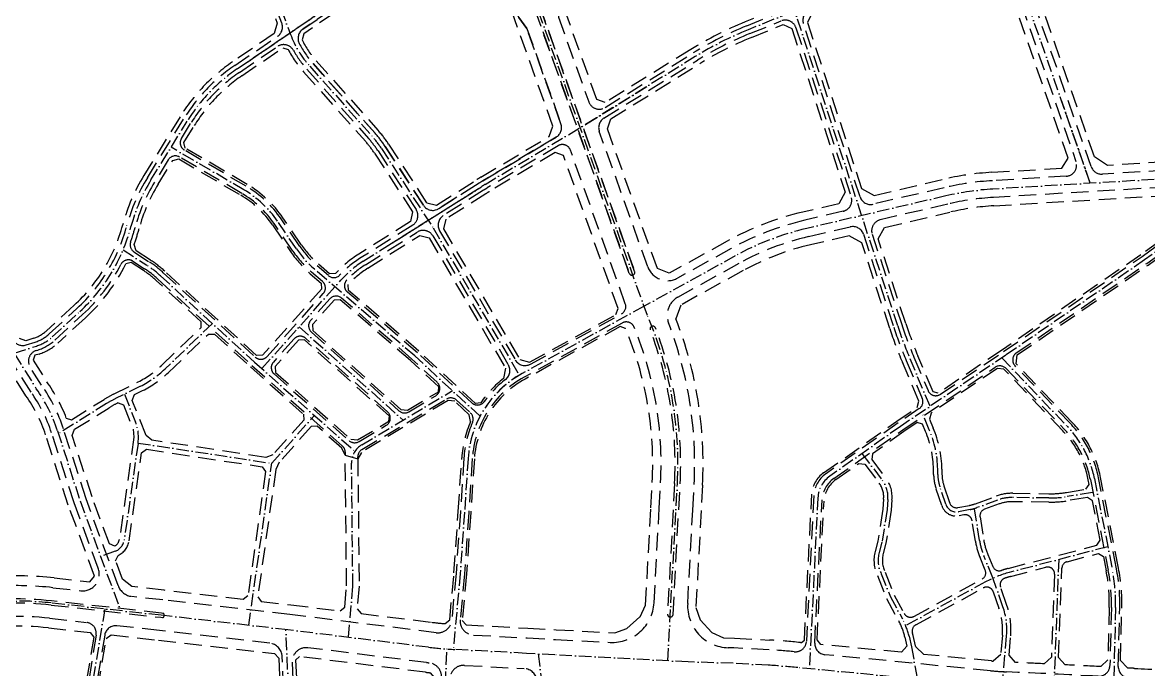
# Model space of a CAD drawing. Header units: metres. Extents: x 563124 to 573994, y 2062953 to 2068466.
# Drawn here: x 568630 to 569435, y 2064871 to 2065334 of the extents above; entities that cross this region are included whole.
import ezdxf

# ---------------------------------------------------------------- set-up
doc = ezdxf.new("R2010")
doc.units = ezdxf.units.M
doc.linetypes.add('ACAD_ISO10W100', pattern=[18.5, 12, -3, 0.5, -3])
doc.linetypes.add('HIDDEN', pattern=[0.375, 0.25, -0.125])
for name, color, linetype in [('LogDg phu', 7, 'CONTINUOUS'), ('TimDg', 222, 'CONTINUOUS'), ('ViaHeSphu', 32, 'CONTINUOUS')]:
    doc.layers.add(name, color=color, linetype=linetype)

msp = doc.modelspace()

# ---------------------------------------------------------------- linework, layer by layer
at = {"layer": 'LogDg phu', "linetype": 'HIDDEN', "ltscale": 50}
for points in [[(568623.1940083295, 2065106.920177645, 0.3425493975170989), (568632.4095848881, 2065103.556016557), (568638.9280081717, 2065105.644215787, 0.1088463308514001), (568648.9702729397, 2065111.485903274), (568668.7595018612, 2065129.690019228, 0.1430763557281451), (568704.386380614, 2065188.739539444), (568704.4741280768, 2065189.071195583, -0.0735319009622641), (568719.1319539564, 2065223.220421675), (568744.9903676976, 2065265.184712668, -0.1054979762047793), (568781.6085444365, 2065303.522172371), (568812.2289638123, 2065324.386018686, 0.3464686835225794), (568815.207459961, 2065333.826026643), (568747.3314867293, 2065513.38108219, 0.3948114096490604), (568737.5245109008, 2065518.207329383), (568707.2410723998, 2065509.014343481, 0.01825564732401501), (568698.9229250395, 2065506.153722791), (568545.6174651426, 2065447.090688335, 0.3309734421380801)], [(569013.0616933752, 2065338.013205248), (569034.6932335065, 2065277.543096653, 0.4774991481907859), (569046.4391794202, 2065273.437125482), (569109.3571552119, 2065312.419094793, -0.04257815116807601), (569147.7127023218, 2065331.882083981), (569171.4558383706, 2065341.488785726, 0.3941842347099996), (569176.0601278362, 2065351.387913177), (569138.1478124328, 2065467.497171006, 0.3981069484947133), (569128.4839432342, 2065472.744501402), (569114.9103299745, 2065469.129184028, 0.0504043748090772), (569021.6859776601, 2065433.929685688), (568997.06532497, 2065420.878454955, 0.3726694498622337), (568989.9671575265, 2065402.573060082), (568992.8524521478, 2065394.507333924), (568998.6100685257, 2065386.692907199, -0.0729934229140589), (568999.2925393572, 2065385.411143065), (569012.2462388384, 2065349.199592263, -0.0724502957588906), (569012.5310409612, 2065347.786568465), (569013.0616933752, 2065338.013205248)], [(569558.7620839478, 2065418.16803527), (569597.8114469284, 2065347.6363989, -0.1582836111730598), (569598.5174394257, 2065343.99830814), (569585.687241741, 2065239.604862068, -0.3714465587643621), (569577.9541665118, 2065232.583421224), (569476.1899410984, 2065229.947087559, 0.0049309322413803), (569466.4528857663, 2065229.59871971), (569402.0137684811, 2065225.760412209, -0.3357108800661105), (569393.9821150801, 2065231.118102112), (569339.8980468488, 2065386.610404744, -0.4024442724924523), (569344.5232112117, 2065396.682372395), (569514.3819306858, 2065463.559960039, -0.3217915584334239), (569523.4285304311, 2065461.273391193), (569554.2359598591, 2065424.73998283, -0.0487727119723672), (569558.7620839495, 2065418.168035266)], [(568866.4181842568, 2065354.048537077), (568830.3039545314, 2065329.4413712, 0.3803277114108963), (568827.7165519185, 2065319.128491515, 0.0615989602674226), (568837.5461985196, 2065304.88596749), (568881.9256106846, 2065255.008643181, -0.0378151895262119), (568889.0700512003, 2065245.640584822), (568916.4498662306, 2065203.478230719, 0.4104063547277962), (568927.4286170676, 2065201.069700667), (568956.3453831624, 2065219.317310416, -0.0062947075979167), (568959.0922927198, 2065221.002744055), (569011.4106934811, 2065252.204269012, 0.3584082091611289), (569014.8455931525, 2065261.769733854), (568990.4633696163, 2065329.929268291), (568984.6745729928, 2065337.821673101, -0.0724502957704836), (568983.9985022326, 2065339.094731164), (568971.0448027496, 2065375.306281965, -0.0729934229411216), (568970.7594264611, 2065376.730095895), (568970.2541284527, 2065386.423396811), (568966.5232926016, 2065396.852799788, 0.4509330443482594), (568955.387207071, 2065401.300680315), (568894.2408285289, 2065370.450868164, 0.0327249030052873), (568866.4181842336, 2065354.048537061)], [(568970.2541284511, 2065386.423396837), (568970.7594264601, 2065376.730095916, 0.07299342397281199), (568971.0448027498, 2065375.306281966), (568983.9985022293, 2065339.094731169, 0.07245029576896565), (568984.6745729893, 2065337.821673106), (568990.4633696488, 2065329.929268247), (569014.8455931573, 2065261.769733867, -0.3584082091842581), (569011.4106934865, 2065252.204269026), (568959.0922927266, 2065221.002744069, 0.006294707580571556), (568956.3453831683, 2065219.317310429), (568927.4286170754, 2065201.069700682, -0.4104063547400462), (568916.4498662385, 2065203.478230733), (568889.0700512087, 2065245.640584834, 0.03781518952559415), (568881.9256106993, 2065255.008643186), (568837.5461985283, 2065304.8859675, -0.06159896025543438), (568827.7165519246, 2065319.12849153, -0.3803277114263744), (568830.3039545408, 2065329.441371209), (568866.4181842643, 2065354.048537086, -0.03272490298966331), (568894.2408285469, 2065370.450868179), (568955.3872070757, 2065401.300680324, -0.4509330443386538), (568966.5232926056, 2065396.852799799), (568970.2541284511, 2065386.423396837)], [(568977.8224544773, 2065400.894768287, 0.4142135623087624), (568976.6129718019, 2065398.338017982), (569063.7454554747, 2065154.762631411, 0.9999999998902708), (569067.5116884559, 2065156.109899041), (568980.3792047829, 2065399.685285612, 0.4142135623089294), (568977.8224544737, 2065400.894768278, -0.4142135623090192), (568980.3792047789, 2065399.685285602), (569067.5116884508, 2065156.109899024, -0.9999999999353676), (569063.7454554694, 2065154.762631394), (568976.6129717976, 2065398.338017972, -0.4142135623351905), (568977.8224544732, 2065400.894768278)], [(569321.395372286, 2065388.056452918, -0.4142380634099668), (569331.580137752, 2065383.128851094), (569383.1622198786, 2065234.829786588, -0.4973300209394168), (569376.0819181709, 2065224.215784974), (569323.4503500772, 2065221.080792579, 0.0425548297228617), (569288.8136100528, 2065216.038783409), (569238.127605999, 2065204.191774423, -0.3892440461239455), (569228.7019527645, 2065209.498653704), (569188.2384690605, 2065333.421052326, -0.4085980033621207), (569193.2145424196, 2065343.459970303), (569321.3953722864, 2065388.056452918)], [(569112.5172017848, 2065307.318692294, -0.0425781511680925), (569149.9631311756, 2065326.320108616), (569172.2996099315, 2065335.357663258, -0.434530638209386), (569182.9050430065, 2065330.4248564), (569222.4096057689, 2065209.439223782, -0.4396318671164587), (569216.6255364625, 2065199.166023907), (569189.1962179815, 2065192.754877702, 0.0688416462778135), (569136.4994870704, 2065172.492721853), (569098.3023915229, 2065151.399619491, -0.4621970084945883), (569076.9277338323, 2065159.478233698), (569042.2715926414, 2065256.358095629, -0.3536386822622415), (569045.5907476959, 2065265.853197791), (569112.5172017986, 2065307.318692302)], [(568856.7938788019, 2065153.60797989, -0.4018082716271283), (568848.5012459413, 2065153.195263228), (568840.4739233567, 2065160.156631749, -0.06471740734311275), (568828.1358296718, 2065174.02304759), (568814.7228969272, 2065193.717858818, 0.1112370490262257), (568789.670793205, 2065217.119390634), (568745.5482663799, 2065242.958676502, -0.4208083426285814), (568743.472254596, 2065251.283783234), (568750.0984566641, 2065262.0371061, -0.1054979762046235), (568784.9870494289, 2065298.563775048), (568812.0307234162, 2065316.990533054, -0.4397804114567317), (568823.5110250843, 2065314.296045597, 0.05393148789819576), (568833.0637072426, 2065300.897575359), (568877.4431194137, 2065251.020251045, -0.0378151895257291), (568884.0379875762, 2065242.372812566), (568911.2618371443, 2065200.450630683, -0.4180310470515582), (568908.8217516275, 2065189.328041251), (568871.8692736166, 2065166.00958317, 0.0628139960870992), (568856.7938788023, 2065153.60797989)], [(568962.1655308346, 2065215.84956955, 0.0062947075979167), (568959.5473826567, 2065214.243140608), (568930.7038273572, 2065196.041729734, 0.4045197739289977), (568928.0695734599, 2065185.233832469), (568982.2094157476, 2065092.772704353, 0.4068586258607512), (568992.9802692563, 2065089.811882136), (569058.136957007, 2065125.79254152, 0.3678047406604005), (569060.8859196566, 2065133.065835445), (569021.5785792936, 2065242.947939349, 0.472311479356425), (569012.8559283211, 2065246.080189737), (568962.1655308296, 2065215.849569546)], [(569021.5785792987, 2065242.947939364, 0.4723114793314052), (569012.8559283264, 2065246.080189751), (568962.1655308364, 2065215.84956956, 0.00629470758048551), (568959.5473826636, 2065214.243140622), (568930.7038273657, 2065196.041729748, 0.4045197739359727), (568928.0695734682, 2065185.233832484), (568982.2094157557, 2065092.772704371, 0.406858625871832), (568992.9802692644, 2065089.811882154), (569058.136957013, 2065125.792541537, 0.3678047406826115), (569060.8859196623, 2065133.065835463), (569021.5785792989, 2065242.947939364)], [(568707.1092803702, 2065177.22585835, 0.3454474990632533), (568709.4784690667, 2065170.208138865), (568720.4474710472, 2065163.021860374, -0.04074412604273997), (568730.4622325321, 2065155.22644203), (568796.1876868665, 2065094.866471031, 0.4184371767642941), (568804.7232719416, 2065095.291279429), (568844.899362709, 2065140.323297183, 0.4183406703040386), (568844.3531901302, 2065148.850589796), (568836.5429357468, 2065155.623714763, -0.06471740734290116), (568823.1766675882, 2065170.645665257), (568809.7637348431, 2065190.340476485, 0.1112370490259507), (568786.6387160231, 2065211.941890469), (568742.1672181035, 2065237.98554278, 0.4076493922476921), (568734.0270519538, 2065235.955649183), (568724.2400429233, 2065220.072815107, 0.07353190096282779), (568710.2745491896, 2065187.536557218), (568710.1868017231, 2065187.204901065, -0.02025102787757972), (568707.1092811255, 2065177.225858083)], [(569267.2905461472, 2065094.696643562), (569277.336506664, 2065070.91358633, 0.4726036565251758), (569286.2258857918, 2065068.278806797), (569331.3379877768, 2065098.800811981), (569430.3753709418, 2065166.834694724), (569494.5945279009, 2065212.936477959, 0.7386795729468085), (569492.7673218774, 2065218.372519875), (569476.5007123264, 2065217.951112349, 0.0048880304052566), (569467.0828116524, 2065217.614972169), (569324.1638638473, 2065209.102023941, 0.0425548297227796), (569291.5447979991, 2065204.353724042), (569243.2093199755, 2065193.056111354, 0.439631867114407), (569237.4252506692, 2065182.78291148), (569258.5537706207, 2065118.0752632, 0.0210175178380748), (569267.2905461563, 2065094.69664354)], [(569243.2093199828, 2065193.056111353, 0.4396318671093956), (569237.4252506767, 2065182.782911479), (569258.5537706218, 2065118.07526322, 0.02101751783807478), (569267.2905461483, 2065094.696643583), (569277.3365066655, 2065070.913586352, 0.4726036565339091), (569286.2258857926, 2065068.278806819), (569331.3379877766, 2065098.800812003), (569430.3753709381, 2065166.834694746), (569494.5945278713, 2065212.936477959, 0.7386795729307997), (569492.7673218483, 2065218.372519874), (569476.5007123267, 2065217.95111235, 0.004888030405304966), (569467.0828116524, 2065217.61497217), (569324.1638638475, 2065209.102023941, 0.04255482972281393), (569291.544797999, 2065204.353724042), (569243.2093199828, 2065193.056111353)], [(569462.8206008527, 2064863.253628699, -0.001768856877431938), (569420.9758507197, 2064865.388648717, -0.405510632309191), (569413.4142044749, 2064873.574432364), (569414.453553931, 2064915.625902792, 0.05478407701635127), (569412.086378503, 2064943.491051118), (569399.3052857649, 2065008.473484411, 0.1432877658633535), (569379.1213263106, 2065047.352868171), (569339.5415542797, 2065088.706633593, -0.4623674987635539), (569340.4788180019, 2065097.800800246), (569433.8239194081, 2065161.924361294), (569511.1938595957, 2065217.4668564, -0.1502982097074625)], [(568960.0247894229, 2065063.078741719, -0.4494378620289984), (568951.0967021694, 2065062.173693577), (568912.255406222, 2065097.907064723), (568862.1156748069, 2065141.388704372, -0.4301644565260008), (568861.7331529042, 2065150.092189147, -0.05990012588131981), (568875.071273112, 2065160.935413364), (568912.0882736027, 2065184.294587651, -0.4239742558970446), (568923.2611928203, 2065181.571365429), (568977.29229585, 2065089.295944443, -0.3758639848218104), (568975.3088304255, 2065078.945484536, 0.0709671094876038), (568960.0247894233, 2065063.078741719)], [(569221.7072504441, 2065188.030360839, -0.3892440461247254), (569231.1329036785, 2065182.723481558), (569252.8501246691, 2065116.212892997, 0.02101751783807478), (569261.7634007112, 2065092.361978014), (569273.1939488166, 2065065.301013628, -0.3581386893369379), (569271.0290370699, 2065057.996902959), (569255.8921076073, 2065047.755539351), (569204.1274375102, 2065011.227039165, 0.2303870294854028), (569195.6842597666, 2064995.896274198), (569190.4108607499, 2064891.633487301, -0.4276144707091533), (569181.6536895381, 2064884.074484897, 0.01044666095431282), (569163.6508721712, 2064885.430459379), (569138.5439201567, 2064886.794746101), (569134.4689397153, 2064886.924920128, -0.4206790478283134), (569105.4704532186, 2064918.527574147), (569109.0841092811, 2064985.434434258), (569110.0662165672, 2065003.611378722, 0.1057696762279867), (569091.7774160729, 2065119.293205236, -0.3746359828439869), (569098.5244280816, 2065137.814133953), (569142.3003874968, 2065161.987982246, -0.06884164627777623), (569191.927405928, 2065181.069818336), (569221.7072504441, 2065188.030360839)], [(568860.5424961016, 2065024.62001428), (568869.5694068794, 2065022.16938127), (568869.5555264028, 2065023.458401783, -0.2668165832395456), (568872.4775974498, 2065028.673589411), (568932.9992630694, 2065064.836558369, -0.3320392387732442), (568940.1391451285, 2065064.10159767), (568950.1219123533, 2065054.917611461, -0.3180058149086666), (568951.5753542734, 2065048.140511712, 0.08475981057661693), (568945.4513371114, 2065022.608248459), (568942.9009614803, 2064984.192533479), (568939.8401259762, 2064940.320666585), (568936.7550339937, 2064906.716714767, -0.4235679631197805), (568925.5662130911, 2064897.706964172), (568820.9200066368, 2064910.684420766), (568730.2087183759, 2064921.117431223), (568708.0799956312, 2064923.592208838, -0.2838436824489596), (568698.1542360056, 2064931.367645362), (568675.2715169601, 2064993.448091133), (568659.1386823456, 2065043.445756996, 0.07705191049222875), (568643.4032041045, 2065074.738379628), (568635.2713204318, 2065087.687862665, -0.4897031004670804), (568639.605600605, 2065099.560923948), (568640.7584943161, 2065099.930257397, 0.1088463308507883), (568653.0323734767, 2065107.070097659), (568672.8216023984, 2065125.274213614, 0.08822190872273228), (568700.1918462793, 2065161.195433203, -0.4452720877714553), (568708.8153362368, 2065163.46960226), (568717.1594124292, 2065158.003028786, -0.04074412604223882), (568726.4038076457, 2065150.807258006), (568793.7597220514, 2065088.949929192), (568858.5031126551, 2065031.41037468, -0.2114372976800207), (568860.5169736379, 2065026.99017616), (568860.5424961016, 2065024.62001428)], [(568849.5451394857, 2065136.517918173), (568835.8930992057, 2065121.215809168, 0.4130750563950178), (568836.3585038293, 2065112.759839961), (568898.9988919279, 2065056.435138721, 0.3288814602825494), (568906.0882286103, 2065055.746150348), (568925.3366760574, 2065067.247502805, 0.5014572707764485), (568926.3213958815, 2065076.813706012), (568908.2579013311, 2065093.431832139), (568857.9532872846, 2065137.056459533, 0.4100984635521837), (568849.5451394857, 2065136.517918173)], [(569067.142061345, 2065116.281776305, 0.4478251979214651), (569058.6948176944, 2065119.24655293), (568988.4746089204, 2065080.469728928, 0.2553314493069888), (568951.4381582162, 2065022.210790214), (568948.8871142267, 2064983.785007901), (568945.8210045383, 2064939.837544556), (568942.8001471288, 2064906.933259233, 0.4249542692318762), (568952.2083516759, 2064896.034161711), (568990.7573284018, 2064893.911075349), (569010.9485368917, 2064892.847275627), (569049.9341349837, 2064890.794015083, 0.4138213502359036), (569081.468301739, 2064919.13454473), (569085.1190837095, 2064986.728791217), (569086.1004324581, 2065004.905776321, 0.111742293003074), (569067.142061593, 2065116.281776385)], [(569091.0445889892, 2064911.019895008, 1.000025172451308), (569095.0387172615, 2064910.804070373), (569100.0803913664, 2065004.150715496, 0.1057696762419348), (569082.4449706447, 2065115.699733, 0.9999999999999999), (569078.7121758475, 2065114.262414686, -0.1057696762418569), (569096.0862576615, 2065004.36643959), (569091.0445835564, 2064911.019794467)], [(568890.849052607, 2065055.694408602), (568832.3987974775, 2065108.251445004, 0.415352985642418), (568823.9098817239, 2065107.784227049), (568809.2004098627, 2065091.296878843, 0.4147747839266247), (568809.6917788691, 2065082.817699024), (568863.3731751145, 2065035.109298262, 0.3272741662634059), (568870.4365474138, 2065034.443520501), (568889.9148781601, 2065046.082233067, 0.5050251356417503), (568890.849052607, 2065055.694408602)], [(568572.0077237755, 2064925.265800163, -0.08504618296225336), (568651.5793389153, 2064929.910990183), (568671.397466329, 2064927.69461924, 0.557822052125404), (568683.990649718, 2064943.770489818), (568666.7630614717, 2064990.508657417), (568650.5735328223, 2065040.682025163, 0.07767302537284636), (568635.9255243613, 2065069.722630259), (568621.9681710633, 2065091.948785605, 0.2217609450503312), (568616.2869822235, 2065095.619216191), (568588.3709623587, 2065099.472000297, 0.0911130437445095), (568544.3176791253, 2065097.506919737), (568526.785021838, 2065093.470101689, 0.04023578624055566), (568504.2670763661, 2065086.338092137, 0.4291347318029713), (568501.0983887817, 2065078.238315215), (568519.0602409184, 2065039.86934098, 0.0486267668566875), (568526.1835797783, 2065027.85018604), (568539.4984171881, 2065009.672145465, -0.1100605333715945), (568553.1140488007, 2064978.596150958), (568562.3491456439, 2064931.518775429, 0.4242919192892152), (568572.0077237755, 2064925.265800163)], [(569399.0225228672, 2064866.540231501, 0.001620783485097846), (569333.395519499, 2064869.703144318, -0.01283318853995121), (569322.0103622619, 2064870.508062136), (569203.572579031, 2064881.942602136, -0.400887472092329), (569196.3515749875, 2064890.309684376), (569201.5291205642, 2064992.677309019, -0.2303870294828568), (569209.9722983078, 2065008.008073987), (569259.3032482995, 2065042.819183814), (569325.4258385561, 2065087.556492735, -0.3656374531108423), (569333.1226668106, 2065086.735696808), (569374.7867317462, 2065043.204218999, -0.1432877658635273), (569393.4180789347, 2065007.315557066), (569406.1991716732, 2064942.333123773, -0.05478407701641809), (569408.455385753, 2064915.774154275), (569407.4310961696, 2064874.331997507, -0.4220522230687264), (569399.0225228672, 2064866.540231498)], [(568536.2197213355, 2064900.331918018, -0.1311369656567121), (568650.1900557056, 2064917.4884344), (568728.7999475129, 2064908.697054854), (568729.9002653247, 2064908.5705036, 0.4142135623752919), (568731.0079763175, 2064909.44969434), (568731.1222364441, 2064910.443145206, 0.4142135623759629), (568730.2430457044, 2064911.550856198), (568729.13805252, 2064911.677945183), (568650.5234836759, 2064920.469847788, 0.1311419889272461), (568535.0192432052, 2064903.081258305, 0.4155130252248043), (568534.5027969719, 2064901.761352071), (568534.905673535, 2064900.846086963, 0.4129095121667601), (568536.2197213331, 2064900.331918024)], [(568534.7747525554, 2064889.260176251, -0.1379653087994787), (568649.1342004661, 2064908.047292006), (568675.4561679289, 2064905.103560612, -0.4297235809467969), (568682.4596373081, 2064895.846718625), (568673.1340428499, 2064839.506446278, 0.1702103980615605), (568677.8062299537, 2064812.793789455), (568682.6140214127, 2064806.135308351, -0.1197603802362058), (568695.4469550629, 2064774.646581407), (568697.620037901, 2064760.131120938, -0.2810122495357926), (568695.1899943952, 2064754.372126527, 0.02818940916542651), (568688.3564669541, 2064748.846384983), (568679.573985006, 2064740.885937212, -0.4142135623730951), (568671.098912293, 2064741.302041175), (568625.4597391192, 2064791.654135182, 0.07331596123510126), (568596.6182341421, 2064815.365417146), (568559.042643072, 2064837.977082359, -0.1476462280210708), (568531.1082492945, 2064868.823026527), (568529.0107021151, 2064873.247095088, -0.4158855220690078), (568534.7747525556, 2064889.260176251)], [(568682.5439926059, 2064859.614332903, 0.4176983497035969), (568687.5540550917, 2064852.703845273), (568722.4275664849, 2064847.356431761), (568772.5429782856, 2064834.878754609, 0.06151560498800716), (568790.0633354452, 2064832.745877898), (568811.3097541393, 2064832.782748983, 0.4265331772924798), (568817.2936362979, 2064839.044336529), (568815.4764171088, 2064880.68458674, 0.3686230287908712), (568806.6285274472, 2064890.183101099), (568727.7292816575, 2064899.257568813), (568697.3502191021, 2064902.655027619, 0.3988718005741635), (568688.5684672142, 2064896.010998205), (568682.5439926059, 2064859.614332903)], [(568920.6121135935, 2064876.160305202, -0.001963169662254047), (568918.7312166813, 2064876.386065276), (568833.8847891657, 2064886.908098204, 0.4640157259615009), (568822.6635988747, 2064876.548123901), (568824.3216914026, 2064838.554144892, 0.4020003402858398), (568830.3263983568, 2064832.815750508), (568922.3529792419, 2064832.975453652, 0.4017273626877441), (568928.3375042289, 2064838.72901868), (568929.4509433942, 2064865.816256981, 0.3925727213889459), (568920.6121135788, 2064876.160305075)], [(569000.620127816, 2064738.409857981), (568968.930566962, 2064741.530612971, -0.1603345891869312), (568953.489112213, 2064748.354705476), (568945.6808967965, 2064755.400115039, -0.1833668815986169), (568936.9355415112, 2064772.447169501), (568935.0563807588, 2064789.261288142, -0.02352466914664459), (568934.6215638088, 2064796.018670398), (568934.057021894, 2064828.803893811, -0.01457609327394699), (568934.1071013596, 2064833.000618176), (568935.4130480944, 2064864.771092506, -0.4183015047513101), (568945.9545273954, 2064874.345250727), (568988.5291334508, 2064872.000452676, -0.364496223492617), (568997.9100816591, 2064863.189431385), (569007.9639718786, 2064778.132483268, -0.06507428001793315), (569007.5747306835, 2064746.512540221), (569007.1475331805, 2064743.530202517, -0.4013516191792322), (569000.620127816, 2064738.409857981)]]:
    msp.add_lwpolyline(points, format="xyb", dxfattribs=at)
at = {"layer": 'TimDg', "linetype": 'ACAD_ISO10W100', "ltscale": 0.75}
for points in [[(569091.2426362742, 2064877.603168339), (569098.0833245073, 2065004.258577522, 0.1155759311696503), (569076.6612234834, 2065124.594927438), (568731.7585831989, 2066088.756516766), (568594.3423819309, 2066468.690270108), (568350.7433376566, 2067214.647222786), (568115.138804305, 2067803.004418648)], [(569091.2426362744, 2064877.603168339), (569098.0833245076, 2065004.258577523, 0.1155759311696503), (569076.6612234836, 2065124.594927438), (568731.7585831991, 2066088.756516766), (568594.3423819311, 2066468.690270109), (568350.7433376568, 2067214.647222786), (568115.1388043052, 2067803.004418648)], [(569278.834998483, 2065059.656135766), (569264.5269734287, 2065093.529310778, -0.0210175178208976), (569255.7019476439, 2065117.14407809), (569137.3027724003, 2065479.750271323), (568925.3131514108, 2065996.312426096), (568861.4377770493, 2066131.22724045)], [(569392.9995448957, 2065220.245184635), (569228.6903137965, 2065692.636066509, 0.0182318454471012), (569228.1614312485, 2065693.994827301), (569110.1214768153, 2065967.332918533, 0.008029440871635), (569106.1601824805, 2065976.115614194), (569091.9033961971, 2066006.4168359, 0.0157448830146864), (569083.3275481635, 2066023.247041987), (569046.1840433378, 2066090.796183905)], [(569392.9995448958, 2065220.245184635), (569228.6903137965, 2065692.636066509, 0.01823184544710117), (569228.1614312486, 2065693.994827301), (569110.1214768154, 2065967.332918533, 0.008029440871635039), (569106.1601824805, 2065976.115614194), (569091.9033961972, 2066006.4168359, 0.01574488301468638), (569083.3275481636, 2066023.247041987), (569046.1840433378, 2066090.796183904)], [(568410.2304068394, 2065952.227783855), (568524.4387269609, 2065579.655189539, -0.05555779448801308), (568529.5721437832, 2065552.441711843), (568540.5062816379, 2065407.783942323), (568540.7256894448, 2065406.236396837, 0.09133141196168987), (568546.4756229408, 2065389.057984062), (568583.4904233585, 2065322.125126186, -0.1681186635968663), (568588.3838649205, 2065300.993651158), (568579.3401668923, 2065215.640232926, 0.1373498352025949), (568581.7351644572, 2065186.131910581), (568589.3967038345, 2065165.399415347), (568616.6427321533, 2065108.890920424), (568639.6636251693, 2065072.231681853, -0.07735291183716632), (568654.8561075839, 2065042.06389108), (568671.0172892158, 2064991.978374275), (568699.9698156741, 2064913.430639403)], [(568745.9676097039, 2065525.473129515), (568821.4638516058, 2065325.759869247, 0.09168475830563823), (568835.3049528766, 2065302.89177142), (568879.6843650481, 2065253.014447103, -0.03781518952578408), (568886.5540193842, 2065244.006698688), (568923.4246048053, 2065187.229445928), (568985.0578771997, 2065081.970884872)], [(568745.9676097119, 2065525.473129519), (568821.4638516146, 2065325.759869257, 0.09168475830563823), (568835.3049528854, 2065302.89177143), (568879.6843650566, 2065253.014447115, -0.03781518952578408), (568886.5540193925, 2065244.0066987), (568923.4246048136, 2065187.229445942), (568985.057877208, 2065081.97088489)], [(568745.9676097039, 2065525.473129515), (568821.4638516058, 2065325.759869247, 0.09168475830563823), (568835.3049528766, 2065302.89177142), (568879.6843650481, 2065253.014447103, -0.03781518952578408), (568886.5540193842, 2065244.006698688), (568923.4246048053, 2065187.229445928), (568985.0578771997, 2065081.970884872)], [(568371.601827424, 2065019.764202372), (568412.0970377878, 2065045.815281193, -0.02746300021335172), (568419.2547919198, 2065049.882682593), (568456.1143355091, 2065068.229028135), (568498.6638918296, 2065087.208213396, -0.04835305586537945), (568526.1118967035, 2065096.393610292), (568543.644553991, 2065100.430428341, -0.09111304374449423), (568588.781114681, 2065102.443830553), (568623.7193438966, 2065097.621887637), (568639.8432512439, 2065102.787236592, 0.1088463308508914), (568651.001323208, 2065109.278000466), (568670.7905521296, 2065127.482116421, 0.1430763557278476), (568707.2865911687, 2065187.972220254), (568707.3743386331, 2065188.303876401, -0.07353190096252527), (568721.6859984397, 2065221.64661839), (568747.5444121809, 2065263.610909384, -0.1054979762046822), (568783.2977969325, 2065301.042973709), (568864.7289317682, 2065356.527735747, -0.03272490298972332), (568892.8895029043, 2065373.129285437), (568985.9922164931, 2065420.101833829), (569019.6288456204, 2065437.932368759)], [(568790.8779938074, 2065306.207895215), (568864.7289317609, 2065356.527735738, -0.03272490298972332), (568892.8895028977, 2065373.129285428), (568973.2511521571, 2065413.673661773)], [(568790.8779938074, 2065306.207895215), (568864.7289317609, 2065356.527735738, -0.03272490298972332), (568892.8895028977, 2065373.129285428), (568973.2511521571, 2065413.673661773)], [(569332.2163173067, 2065394.997645539), (569191.6702050659, 2065346.099052374, 0.01241428765450631), (569180.0519583515, 2065341.730598454), (569148.8379167488, 2065329.101096299, 0.0425781511439827), (569110.9371785127, 2065309.868893552), (569028.627161325, 2065258.872234432)], [(568801.01622109, 2065086.629835507), (568857.5307646976, 2065149.975071007, -0.06996265718956282), (568873.4702733642, 2065163.472498266), (568957.9463829162, 2065216.780225526, -0.006294707580408938), (568960.6289117816, 2065218.426156815), (569033.2221055735, 2065261.719115217), (569077.4684890853, 2065289.132761994)], [(568889.6090227057, 2065173.656679949), (568957.9463829091, 2065216.780225512, -0.006294707580408938), (568960.6289117746, 2065218.426156801), (569028.5957451068, 2065258.960057218)], [(568889.6090227057, 2065173.656679949), (568957.9463829091, 2065216.780225512, -0.006294707580408938), (568960.6289117746, 2065218.426156801), (569028.5957451068, 2065258.960057218)], [(568957.0448191889, 2065052.625084458), (568910.2566537767, 2065095.669448431), (568838.5084295517, 2065157.890173256, -0.06471740734329594), (568825.6562486301, 2065172.334356424), (568812.2433158853, 2065192.029167651, 0.1112370490266373), (568788.1547546141, 2065214.530640552), (568736.0895321453, 2065245.021373153)], [(569278.8349984841, 2065059.656135788), (569264.5269734298, 2065093.529310799, -0.0210175178208976), (569255.7019476448, 2065117.14407811), (569217.0104225934, 2065235.639722863)], [(569587.1352665866, 2065226.793488106, 0.002568727350452132), (569582.1222246501, 2065226.689387082), (569476.3453267126, 2065223.949099955, 0.004909679133129228), (569466.7679771844, 2065223.606853592), (569323.8071069624, 2065215.09140826, 0.04255482972282184), (569290.1792040259, 2065210.196253726), (569190.5618119547, 2065186.912348019, 0.06884164627781865), (569139.3999372838, 2065167.24035205), (569074.2715033384, 2065131.275294924), (568987.0243838137, 2065083.09591383, 0.2553314493069364), (568948.4447476639, 2065022.409519336), (568945.8940378532, 2064983.98877069), (568942.8305652575, 2064940.079105571), (568937.8468887311, 2064885.795075528)], [(569516.5293748138, 2065224.990119609), (569432.0996451728, 2065164.37952802), (569333.0279000846, 2065096.322040298), (569257.5976779535, 2065045.287361583), (569207.049867909, 2065009.617556577, 0.2303870294821759), (569198.6066901654, 2064994.286791608), (569192.420063993, 2064871.968172404)], [(568701.7601816381, 2065171.678238304), (568718.8034417381, 2065160.51244458, -0.04074412604278999), (568728.4330200889, 2065153.016850018), (568795.7709098918, 2065091.176074373), (568795.7709098918, 2065091.176074373), (568795.7709098918, 2065091.176074373), (568795.7709098918, 2065091.176074373), (568867.5170729402, 2065027.412928493)], [(569074.2715033331, 2065131.275294907), (568987.0243838057, 2065083.095913813, 0.1174261499858525), (568961.3243698587, 2065059.708281604, 0.1174261499858525)], [(568765.581438637, 2065118.901034632), (568731.7083359287, 2065086.408035011, -0.07574173384905555), (568714.0964781458, 2065074.009139908), (568696.3977454207, 2065065.191416539, 0.02356127040876689), (568689.9421388322, 2065061.586092171), (568655.4746145628, 2065040.147060839)], [(569330.036984816, 2065094.298442896), (569376.9540290294, 2065045.278543561, -0.1432877658637765), (569396.3616823507, 2065007.894520713), (569401.2708646564, 2064982.934948144)], [(569330.0369848156, 2065094.298442918), (569376.9540290284, 2065045.278543585, -0.1432877658637765), (569396.3616823499, 2065007.894520739), (569409.1427750883, 2064942.912087446, -0.0547840770163642), (569411.4544698421, 2064915.700028534), (569409.953132713, 2064854.956807396)], [(568862.8676315082, 2064894.398120792), (568866.0496166933, 2064931.117266919), (568865.1023217981, 2065019.088486014, -0.2668165832779841), (568872.4074994175, 2065032.126455083), (568937.2267959235, 2065070.857348944)], [(568702.8218531719, 2065068.391984959), (568710.6692169245, 2065048.26468795, -0.1291912029349336), (568712.4158732315, 2065033.116612727), (568702.5131770732, 2064963.927994415, -0.2755445637157942), (568696.0725693924, 2064955.961924064), (568685.7018823831, 2064952.139311095)], [(569394.945364548, 2064998.087170267), (569376.9481272943, 2064995.102310364, -0.04434346299454694), (569363.7092450978, 2064994.097860833), (569337.8401337733, 2064994.431662625, 0.09129257950544516), (569327.1306803905, 2064992.602376864), (569312.2519029984, 2064987.149976101, -0.0407439252679687), (569307.5473349834, 2064985.848884066), (569299.1249582033, 2064984.243303936, -0.3745132986298451), (569290.0476975472, 2064989.541303432), (569285.9127176409, 2065001.781082556, -0.07740657417185952), (569284.3388571653, 2065010.879424235), (569284.2740155684, 2065014.742567357, 0.09697647373665409), (569278.2621023101, 2065042.930475327), (569273.0171087504, 2065055.216678199)], [(569230.082004857, 2065025.870522491), (569244.8308469638, 2065006.510704752, -0.1955759968772237), (569248.504556749, 2064992.960375461), (569248.0763240736, 2064985.742053513), (569244.3331024271, 2064962.470344644), (569242.4020273447, 2064955.105349743, 0.1793114657610555), (569243.9139272218, 2064939.794457183), (569250.4801315757, 2064923.330419447), (569259.0356020972, 2064907.505562802, -0.06663495820062768), (569263.7412728864, 2064895.099976598), (569265.493039805, 2064887.600755382), (569269.7777113005, 2064864.499701715)], [(569330.4556214415, 2064858.837040496), (569333.499721885, 2064895.775928586, 0.1042959902911163), (569330.9144542322, 2064916.248078122), (569323.7559405579, 2064936.913954465), (569317.3019285566, 2064952.61319961, -0.05798568607555688), (569314.1722173737, 2064963.739682177), (569310.5253599974, 2064986.576036479)], [(569405.9329753908, 2064959.231552377), (569335.482122747, 2064940.784643607, 0.06126596625441057), (569318.4669215103, 2064934.018713689), (569261.301528237, 2064902.726034251)], [(569894.2707901383, 2064829.537108938), (569715.2971181024, 2064838.992665405), (569613.9614490367, 2064844.357097613), (569558.0843041501, 2064847.251853458, -0.02045578973209087), (569546.1074642624, 2064847.943133228, 0.01020555067875711), (569536.0825180522, 2064848.728177194, 0.002918757587861413), (569519.4688373747, 2064849.591230041, -0.0003440812761577016), (569462.2989511293, 2064852.266004681, -0.001619400550951846), (569423.9180327208, 2064854.21278949, 0.002250409837971022), (569332.901604474, 2064858.714238643, -0.01283318854006746), (569320.9532856002, 2064859.558971354), (569184.2859114009, 2064872.753481708, 0.0126472191703774), (569163.0540236626, 2064874.446663502), (569138.0698304175, 2064875.804279635), (569105.8648434135, 2064876.833058286), (569010.3700000101, 2064881.862500023), (568990.1655000106, 2064882.927000023), (568938.998854732, 2064885.745004962, -0.02061511136838766), (568920.0849859813, 2064887.302443278), (568819.6146656007, 2064899.762037044), (568728.9690000165, 2064910.187500018), (568650.3567696908, 2064918.979141094, 0.1541467352538445), (568517.4001434094, 2064892.786154054), (568466.2966631005, 2064864.841712056)], [(568688.6210746379, 2064914.699831963), (568676.0937718377, 2064839.01654392, 0.1690629231873259), (568680.3415100294, 2064814.407277094), (568685.0462518053, 2064807.891513156, -0.1197603802360047), (568698.4138910244, 2064775.090755923), (568701.4324080407, 2064754.92808027)], [(569233.2909656, 2064764.111307559), (569091.1121526741, 2064732.689915613, -0.07908061979585329), (569051.8875153294, 2064730.346586925), (568968.6365523349, 2064738.545055168, -0.1603345891869606), (568951.4793803913, 2064746.127380173), (568943.6711649753, 2064753.172789737, -0.1833668815977877), (568933.9541035469, 2064772.11396136), (568932.0749427949, 2064788.928080002, -0.02352466914659727), (568931.6220084721, 2064795.967019851), (568931.0574665571, 2064828.752243265, -0.01457609327316817), (568931.109632667, 2064833.123831144), (568933.2852056227, 2064886.050174092)], [(568998.6507921375, 2064882.479941522), (569010.9432314388, 2064778.484637316, -0.06507428001796342), (569010.5444187387, 2064746.087154685), (568992.8970174592, 2064622.887674672)]]:
    msp.add_lwpolyline(points, format="xyb", dxfattribs=at)
for points in [[(569393.3247309971, 2065219.310270957), (569372.9277277719, 2065277.951883945)], [(568827.6862096798, 2065116.523321328), (568901.9289007607, 2065049.766113698)], [(568712.4602847778, 2065033.376367124), (568808.0536401771, 2065018.905120766), (568838.6245289859, 2065053.170352725)], [(568791.5624083905, 2064902.988421527), (568808.0973108184, 2065019.26705491)], [(569370.7937451175, 2064950.030667636), (569367.2622108987, 2064857.111344568)], [(568819.8575925713, 2064711.969806893), (568821.4148456256, 2064785.114422005), (568821.2004030561, 2064829.799908719), (568818.1397879652, 2064899.931667683)]]:
    msp.add_lwpolyline(points, dxfattribs=at)
at = {"layer": 'ViaHeSphu', "linetype": 'HIDDEN', "ltscale": 50}
for points in [[(568549.6878312282, 2065443.836439491), (568700.5407023242, 2065501.954580419, -0.01825564732403656), (568708.5482134755, 2065504.708372951), (568740.5323799074, 2065514.417639985), (568744.4638312499, 2065512.482878816), (568812.0255081977, 2065333.759243945), (568809.6615176322, 2065326.266842198), (568779.9192919403, 2065306.001371032, 0.1054979762046814), (568742.4363232139, 2065266.758515952), (568716.5779094729, 2065224.794224958, 0.07353190096237494), (568701.5739175206, 2065189.838514767), (568701.4861700594, 2065189.506858634, -0.1430763557281329), (568666.7284515926, 2065131.897922035), (568646.9392226709, 2065113.693806081, -0.1088463308511518), (568638.0127650995, 2065108.501194982), (568632.130049872, 2065106.616647006), (568627.6776518908, 2065108.242002071)], [(569116.0685219339, 2065464.780783013), (569129.4623029705, 2065468.348202267), (569135.8458348387, 2065464.882043928), (569173.1049456875, 2065350.773273148), (569170.021941401, 2065344.144877476), (569146.587487895, 2065334.663071664, 0.0425781511444147), (569107.7771319407, 2065314.969296052), (569046.4597245711, 2065276.978987841), (569040.52528572, 2065279.05345975), (568994.1663552431, 2065408.648002869), (568996.899946666, 2065415.697635159), (569023.7424203444, 2065429.926637201, -0.050374948166601), (569116.0685219336, 2065464.780783013)], [(569556.1374841675, 2065416.714943375), (569595.4423210475, 2065345.721865619), (569596.5294594553, 2065340.119669832), (569584.680060795, 2065243.706536471), (569579.0718153138, 2065238.61438843), (569476.0345554737, 2065235.945075164, 0.0049518016355858), (569466.137542055, 2065235.590570799), (569405.577986016, 2065231.983348851), (569396.2907346033, 2065238.178612845), (569343.5363268743, 2065389.848126602), (569345.3421978515, 2065393.780673132), (569516.0296132045, 2065460.984538893), (569520.7550087332, 2065459.790173882), (569551.9425398903, 2065422.806016723, -0.0487727119723672), (569556.1374841696, 2065416.714943372)], [(568895.592154183, 2065367.772450912, 0.0327249029899686), (568868.1074367531, 2065351.569338415), (568830.9208093847, 2065326.231472564), (568829.7115391158, 2065321.82426461, 0.0670542038935267), (568839.7874441625, 2065306.880163561), (568884.1668563338, 2065257.002839245, -0.0378151895254995), (568891.586083017, 2065247.274470956), (568918.9306820435, 2065205.166346205), (568925.8823004395, 2065203.641292757), (568954.7443834138, 2065221.854395319, -0.0062947075805821), (568957.5556736647, 2065223.57933131), (569006.4857394439, 2065252.760129009), (569009.0959481008, 2065260.02900482), (568960.7771355067, 2065395.10232031), (568954.6290033092, 2065397.557954959), (568895.5921541827, 2065367.772450912)], [(569092.2683501304, 2065154.921565592), (569083.782840551, 2065158.128688683), (569048.0271430253, 2065258.082316541), (569050.5933750079, 2065265.423532737), (569114.0972250846, 2065304.768491053, -0.0425781511440706), (569151.0883456026, 2065323.539120933), (569173.7555314936, 2065332.710482871), (569179.9424861504, 2065329.832801956), (569218.1419059327, 2065212.844265821), (569213.4983865614, 2065204.596819241), (569187.8306240083, 2065198.597407386, 0.0688416462778086), (569133.599036857, 2065177.745091658), (569092.2683501297, 2065154.921565592)], [(568849.4106617379, 2065154.392085888), (568841.4566702595, 2065161.289860996, -0.06471740734367655), (568829.3756201931, 2065174.867393174), (568815.962687448, 2065194.562204401, 0.1112370490265934), (568790.4288125006, 2065218.413765675), (568746.2183896194, 2065244.304525733), (568745.203442821, 2065248.374608808), (568752.6525011479, 2065260.463302817, -0.1054979762045967), (568786.6763019251, 2065296.084576386), (568815.9027767609, 2065315.998630202), (568819.7182387409, 2065315.00191912, 0.06173361228637572), (568830.8224615997, 2065298.903379289), (568875.2018737711, 2065249.026054974, -0.03781518952602356), (568881.5219557598, 2065240.738926432), (568908.7814827174, 2065198.761804712), (568907.2761514348, 2065191.900085439), (568870.2682738687, 2065168.546668073, 0.06707142301590997), (568853.6783090833, 2065154.66159615), (568849.4106617379, 2065154.392085888)], [(569270.0541188738, 2065095.863976327, -0.0210175178380748), (569261.4055935969, 2065119.006448312), (569241.6929505058, 2065179.377869441), (569246.336469877, 2065187.625316021), (569292.9103919722, 2065198.511194359, -0.0425548297227346), (569324.5206207325, 2065203.112639621), (569467.3973843578, 2065211.623075155, -0.0048659736297475)], [(569488.7395406588, 2065210.579783593), (569429.5132338242, 2065168.062278087), (569330.4930316228, 2065100.040197833), (569284.6004519032, 2065068.990135999), (569280.9483965684, 2065070.072591872), (569270.0541188748, 2065095.863976348, -0.02101751783807899), (569261.4055935974, 2065119.006448333), (569241.6929505122, 2065179.377869442), (569246.3364698833, 2065187.625316022), (569292.9103919722, 2065198.511194359, -0.04255482972280552), (569324.5206207326, 2065203.112639622), (569467.3973843579, 2065211.623075155, -0.00486597362991338)], [(569463.1525597676, 2064870.245753075, -0.001619400550945751), (569424.8880881922, 2064872.186631382, 0.0001234727382034267), (569419.8865033349, 2064872.455330228), (569415.017114238, 2064877.719566856), (569415.9530959759, 2064915.588839922, 0.05478407701630787), (569413.5581802112, 2064943.780532955), (569400.7770874726, 2065008.762966248, 0.1432877658628216), (569380.2049749519, 2065048.390030465), (569340.4227295923, 2065089.955344212), (569341.0867865151, 2065096.398615384), (569434.6860565256, 2065160.696777931), (569504.750182712, 2065210.99455995)], [(568862.7475884109, 2065146.796558679, -0.06595417308568258), (568876.6722728594, 2065158.39832846), (568913.8320843065, 2065181.847622043), (568920.5870200967, 2065180.201213357), (568975.2088919774, 2065086.916865264), (568973.7292910309, 2065079.610223254, 0.07493427973674228), (568957.6070313716, 2065062.244301042), (568953.7556010722, 2065061.765767395), (568913.2547824448, 2065099.025872869), (568863.0103101608, 2065142.59834477), (568862.7475884109, 2065146.796558679)], [(569258.9998280024, 2065091.194645208, -0.02101751783807868), (569249.9983016922, 2065115.281707888), (569229.9645489466, 2065176.636550979), (569220.9754990566, 2065181.697611622), (569193.292999901, 2065175.227288653, 0.06884164627773111), (569145.2008377099, 2065156.735612441), (569100.5909184454, 2065132.101236975), (569097.0771367573, 2065122.223759029, -0.1065039757890972), (569116.0574843525, 2065003.287788972), (569115.0753770606, 2064985.110844404), (569111.3250452577, 2064915.67343227), (569114.4358713089, 2064906.996645312), (569122.8038390344, 2064897.877204236), (569131.181774089, 2064894.033498361), (569138.8456136273, 2064893.788679306), (569164.0306848588, 2064892.420147664, -0.01260255123812071), (569186.0921343634, 2064890.662793794), (569186.855654738, 2064890.58907995), (569188.9474252979, 2064892.394330962), (569194.2230445674, 2064996.701015493, -0.2303870294840893), (569202.666222311, 2065012.03178046), (569255.039322434, 2065048.989628235), (569269.4997743209, 2065058.773299757), (569270.8171640873, 2065063.21798932), (569258.9998279929, 2065091.19464523)], [(568568.440906091, 2064931.615369423, -0.08715986094017517), (568652.3573375129, 2064936.867621421), (568678.0333058564, 2064933.996135687), (568681.2730710743, 2064938.131868863), (568662.5088337277, 2064989.038940559), (568646.2909580608, 2065039.300159247, 0.07801436293433532), (568632.1889975837, 2065067.211072126), (568617.8433427134, 2065090.055571858), (568613.2760936709, 2065093.006322318), (568587.960810036, 2065096.500170041, 0.0911130437445201), (568544.9908042599, 2065094.583411134), (568527.4581469726, 2065090.546593086, 0.04050437241316372), (568505.2567605791, 2065083.501742693), (568503.7639311465, 2065079.620207072), (568521.7772597527, 2065041.141272053, 0.04862676685710152), (568528.6037928268, 2065029.622915235), (568541.9186302364, 2065011.44487466, -0.1100605333716659), (568556.0579399883, 2064979.173649595), (568564.9512291478, 2064933.838693117), (568568.4409060912, 2064931.615369423)], [(569373.703083106, 2065042.167056681), (569331.4868531171, 2065086.275447972), (569326.9278059802, 2065086.761628409), (569279.665723606, 2065054.784986671), (569278.3588643037, 2065050.344768855), (569281.0212032809, 2065044.10833855, -0.0969764737105534), (569287.2735930679, 2065014.792914263), (569287.3384346645, 2065010.92977114, 0.0774065741699209), (569288.7549090926, 2065002.741263629), (569292.8898889988, 2064990.501484505, 0.3745132986348213), (569298.563176909, 2064987.19023482), (569306.9855536903, 2064988.79581495, 0.0407439252498653), (569311.2196649035, 2064989.966797782), (569326.0984422965, 2064995.419198545, -0.0912925795083309), (569337.8788410171, 2064997.431412881), (569363.7479523425, 2064997.097611089, 0.0443434629982573), (569376.4572792512, 2064998.061882639), (569390.2048360021, 2065000.341928755), (569392.5854446297, 2065003.776380214), (569391.9462772267, 2065007.02607521, 0.1432877658271118), (569373.7030831093, 2065042.167056678)], [(569292.8898890007, 2064990.501484529, 0.3745132986235056), (569298.563176911, 2064987.190234844), (569306.9855536912, 2064988.795814974, 0.04074392526856978), (569311.2196649046, 2064989.966797806), (569326.0984422968, 2064995.419198569, -0.09129257950594764), (569337.878841018, 2064997.431412906), (569363.7479523425, 2064997.097611114, 0.04434346299476854), (569376.4572792511, 2064998.061882663), (569390.2048360016, 2065000.341928781), (569392.5854446288, 2065003.776380239), (569391.9462772273, 2065007.02607523, 0.1432877658639917), (569373.703083105, 2065042.167056705), (569331.4868531169, 2065086.275447995), (569326.9278059799, 2065086.761628432), (569279.6657236073, 2065054.784986693), (569278.3588643053, 2065050.344768877), (569281.021203281, 2065044.108338576, -0.09697647373667731), (569287.2735930695, 2065014.792914286), (569287.3384346664, 2065010.929771165, 0.07740657417188208), (569288.7549090943, 2065002.741263653), (569292.8898890009, 2064990.501484529)], [(569287.2055060938, 2064988.581122335), (569283.0705261874, 2065000.820901459, -0.0774065741718852), (569281.3392796643, 2065010.829077306), (569281.2744380677, 2065014.692220427, 0.0969764737365281), (569275.503001339, 2065041.752612079), (569273.2970272646, 2065046.920024527), (569269.634441466, 2065047.998008653), (569260.1560334725, 2065041.585094929), (569237.7147873917, 2065025.749099837), (569237.0816455041, 2065021.633022341), (569247.2172309693, 2065008.328717782, -0.1944134132911708), (569251.493964686, 2064992.692924327), (569251.062147837, 2064985.414187284), (569247.2719205045, 2064961.850242811), (569245.3039364892, 2064954.344479639, 0.1807504485826738), (569246.6579725752, 2064941.012401045), (569253.2020876749, 2064924.603749694), (569260.3613848198, 2064911.361362766, 0.4157446848010867), (569267.1605979386, 2064909.35339435), (569316.0355079763, 2064936.107813498, 0.3821186971890188), (569318.2591202772, 2064942.394822034), (569314.52724862, 2064951.472519441, -0.05798568607499734), (569311.2097547658, 2064963.266590961), (569308.8876293843, 2064977.807570354, 0.4230321479352114), (569303.0138895512, 2064981.930636509), (569299.6867394956, 2064981.296373028, -0.3745132986254696), (569287.2055060938, 2064988.581122335)], [(569323.6419160422, 2064945.081345979, 0.3942270920699075), (569329.8455002423, 2064942.238389853, -0.01630968075235759), (569334.7222182408, 2064943.686805757), (569398.0891466322, 2064960.278854017), (569400.412345109, 2064963.982361939), (569394.9018154297, 2064991.999342538), (569391.363279457, 2064994.452097909), (569377.4389753375, 2064992.142738064, -0.04434346299446974), (569363.6705378531, 2064991.098110552), (569337.8014265286, 2064991.431912344, 0.09129257950616729), (569328.1629184844, 2064989.785555159), (569317.7527242022, 2064985.970688538, 0.3587788148398496), (569314.5356833457, 2064980.487500337), (569317.1346799812, 2064964.212773392, 0.05798568607505349), (569320.0766084933, 2064953.75387978), (569323.6419160422, 2064945.081345979)], [(569329.3639260422, 2064882.116924668), (569323.9547215058, 2064877.356696598, -0.001482520218480902), (569322.6830474101, 2064877.47566536), (569274.4461371584, 2064882.132683287), (569268.5574531797, 2064887.529327275), (569268.4301233019, 2064888.21583366), (569266.662628449, 2064895.782385328, 0.008929648001560776), (569266.1991944951, 2064897.61771357, -0.3467602416065493), (569268.6235459889, 2064903.314080549), (569316.8938285165, 2064929.737522968, -0.4641359496601386), (569324.0192638529, 2064926.988209579), (569328.0797055865, 2064915.266141203, -0.1042959902900454), (569330.5098571797, 2064896.02232064), (569329.3498952509, 2064881.946666873)], [(568676.5400097931, 2064811.985079196), (568681.3979062164, 2064805.257205949, -0.1197603802364574), (568693.9634870823, 2064774.424494149), (568695.8616645806, 2064761.745308634), (568693.828425317, 2064757.086503597, 0.02967162027331854), (568686.3417247664, 2064751.069179152), (568677.5592428187, 2064743.108731381), (568673.3217064621, 2064743.316783362), (568627.6825332881, 2064793.668877369, 0.07331596123509165), (568598.1650555384, 2064817.935892504), (568560.5894644681, 2064840.547557717, -0.1476462280205963), (568533.8190037648, 2064870.108254211), (568531.7837992412, 2064874.40083196), (568534.1028189266, 2064881.176828637, -0.1429288325186079), (568648.3562018685, 2064901.090660768), (568678.2178377178, 2064897.751068655), (568680.7093487479, 2064894.457911698), (568671.6541783564, 2064839.751397457, 0.1707380955707112), (568676.5400097934, 2064811.985079197)]]:
    msp.add_lwpolyline(points, format="xyb", dxfattribs=at)
for points in [[(568829.7115391246, 2065321.824264619, 0.06705420389351395), (568839.7874441713, 2065306.88016357), (568884.1668563418, 2065257.002839256, -0.03781518952560259), (568891.5860830253, 2065247.274470968), (568918.9306820518, 2065205.166346219), (568925.8823004474, 2065203.641292771), (568954.7443834208, 2065221.854395333, -0.006294707580495499), (568957.5556736715, 2065223.579331324), (569006.4857394494, 2065252.760129023), (569009.0959481057, 2065260.029004832), (568960.7771355112, 2065395.10232032), (568954.6290033138, 2065397.557954968), (568895.5921541892, 2065367.772450921, 0.03272490298981059), (568868.1074367603, 2065351.569338424), (568830.9208093933, 2065326.231472574)], [(569320.9648582286, 2065384.730283497), (569194.2893676304, 2065340.657536268), (569191.1316654565, 2065334.225528298), (569229.8703074985, 2065215.585584284), (569238.8593573882, 2065210.524523641), (569287.4480160794, 2065221.881313092, -0.0425548297228992), (569323.093593192, 2065227.070176899), (569372.9318237249, 2065230.03878451), (569377.6198023908, 2065237.066481236), (569327.3298041885, 2065381.650789971)], [(568961.1483824044, 2065211.706055705), (568932.4429723932, 2065193.591819907), (568930.7409585047, 2065186.608745396), (568985.493619396, 2065093.101033157), (568992.3970551838, 2065091.203333402), (569054.1458750034, 2065125.302108671), (569055.7615978452, 2065129.577040209), (569016.5834468853, 2065239.098000283), (569010.6050313603, 2065241.244812577), (568963.7021498847, 2065213.272982292, 0.0062947075802661)], [(568985.4936194039, 2065093.101033174), (568992.3970551919, 2065091.203333419), (569054.1458750094, 2065125.302108688), (569055.7615978511, 2065129.577040226), (569016.5834468907, 2065239.098000297), (569010.6050313655, 2065241.244812591), (568963.7021498913, 2065213.272982305, 0.006294707580311869), (568961.1483824111, 2065211.706055718), (568932.4429724012, 2065193.591819921), (568930.7409585131, 2065186.60874541)], [(568709.6404698823, 2065175.393510218, 0.02192719282054501), (568713.0870122776, 2065186.437581875), (568713.1747597456, 2065186.769238034, -0.07353190096225115), (568726.7940874067, 2065218.499011823), (568737.3332349317, 2065235.602452816), (568741.495788298, 2065236.640458707), (568785.8806967273, 2065210.647515427, -0.1112370490260141), (568808.5239443223, 2065189.496130902), (568821.936877067, 2065169.801319674, 0.06471740734299067), (568835.5601888442, 2065154.490485515), (568843.41850517, 2065147.675680788), (568843.6877758502, 2065143.471606888), (568801.4570283538, 2065096.13659408), (568797.2502485284, 2065095.927226429), (568731.4768387537, 2065156.331238036, 0.04074412604251391), (568721.2694857019, 2065164.276568272), (568711.0994996688, 2065170.939376065)], [(568661.1411390874, 2065051.256398807), (568664.7367130154, 2065050.02997199), (568688.0935439873, 2065064.558077551, -0.0235612704090576), (568694.8369801687, 2065068.324148865), (568712.5357128939, 2065077.141872234, 0.07574173384922686), (568729.2854517641, 2065088.933828416), (568757.5794688846, 2065116.075052988), (568757.534842648, 2065120.181023287), (568725.3892014243, 2065149.702462, 0.04074412604226421), (568716.3373977747, 2065156.748320888), (568707.5083007542, 2065162.532652965), (568703.6947288562, 2065161.47498339, -0.09175682367169348), (568674.8526526672, 2065123.066310806), (568655.0634237455, 2065104.862194852, -0.108846330851815), (568641.6737373886, 2065097.073278203), (568638.7176746547, 2065096.12629338), (568637.4561142465, 2065092.67045217), (568647.1441746242, 2065077.242861397, -0.06234460972178899)], [(568803.737473775, 2065023.098394131), (568722.2174596697, 2065035.439170353), (568718.1614945437, 2065038.683275362), (568708.3338143707, 2065063.889783433), (568709.9292527564, 2065068.022653151), (568715.657243398, 2065070.876407582, 0.07574173384922303), (568734.131220093, 2065083.882241606), (568762.7455369195, 2065111.330715807), (568767.1200947069, 2065111.378261219), (568792.7541281315, 2065087.836856602), (568830.7305167853, 2065054.086006287), (568830.9757102777, 2065049.854549151), (568808.7008867543, 2065024.887921598)], [(569079.12781593, 2064987.052381071), (569080.1091646751, 2065005.229366114, 0.1132867285573019), (569061.0096780345, 2065115.401882885), (569057.2062162326, 2065116.711008988), (568989.1997214735, 2065079.156636477, 0.2553314493071707), (568952.9348634924, 2065022.111425652), (568950.3836524131, 2064983.683126506), (568947.3162241789, 2064939.716764049), (568944.2652813036, 2064906.484776813), (568946.9864729164, 2064903.332365254), (568991.133946469, 2064900.900941466), (569011.3166967251, 2064899.837587375), (569053.2674033408, 2064897.628163), (569061.9793114656, 2064900.707393964), (569071.3824165586, 2064909.158195304), (569075.3709030752, 2064917.493120728)], [(568695.7261652998, 2064959.638261918), (568691.8984517903, 2064961.350854264), (568679.5257447043, 2064994.91780799), (568665.3796912156, 2065038.758191439), (568667.0058633115, 2065043.197751147), (568691.7907336768, 2065058.614106791, -0.02356127040916746), (568697.9585106727, 2065062.058684212), (568698.2676677273, 2065062.212710008), (568702.0426276148, 2065060.755437865), (568708.8480036376, 2065043.300681236), (568709.5127176166, 2065037.535873745), (568699.0484844187, 2064964.423882315, -0.2366140965465156)], [(568941.4044232937, 2064984.294414873), (568943.954631835, 2065022.70761302, -0.08527453678402425), (568950.2605311911, 2065048.880208223), (568949.2908732583, 2065053.643935849), (568938.8596306826, 2065063.240512209), (568934.0765290789, 2065063.732872121), (568872.1123950196, 2065026.707997912), (568869.5694068794, 2065022.16938127), (568870.5517127748, 2064930.946840631), (568869.1505427521, 2064914.777762581), (568871.8687352646, 2064911.419753978), (568922.3002448361, 2064905.165607281, 0.01149011639413769), (568932.0046280888, 2064904.187965621), (568935.271474838, 2064906.964505544), (568938.3449063358, 2064940.441447093)], [(568698.1601578493, 2064953.036659309, 0.2567484015041462), (568705.9778697276, 2064963.432106515), (568714.9929382019, 2065026.419006421), (568718.3841893486, 2065028.939708903), (568801.1263265116, 2065016.413923547), (568803.6701776421, 2065012.99476864), (568791.0414657632, 2064924.185695527), (568787.6387599205, 2064921.558355078), (568730.9976300594, 2064928.072841991), (568707.9800028284, 2064930.647030717), (568701.281723421, 2064935.894190463), (568696.3945202366, 2064949.153093465)], [(569262.2911836839, 2064888.119154657), (569258.2788231678, 2064883.693551732), (569200.8002287617, 2064889.242805264), (569197.9656532672, 2064892.527269051), (569202.9903357635, 2064991.872567724, -0.2303870294802815), (569211.433513507, 2065007.203332691), (569227.9068985304, 2065018.828018925), (569232.1760664784, 2065018.17132841), (569242.4444629584, 2065004.692691722, -0.197059767458244), (569245.5155983567, 2064993.235404148), (569245.0905003106, 2064986.069919743), (569241.3942843493, 2064963.090446475), (569239.5001182, 2064955.866219847, 0.178139081408329), (569241.1670827238, 2064938.583531868), (569247.7581754769, 2064922.057089199), (569256.3965867818, 2064906.078818899, -0.06663495820067827), (569260.8199173236, 2064894.417567867)], [(569375.4371260974, 2064874.734459863), (569370.6329710179, 2064879.974700827), (569373.0607481746, 2064943.852719843, -0.3304786616448441), (569376.7906333447, 2064948.499761577), (569399.2492948212, 2064954.380355834), (569402.7304206429, 2064952.196656926), (569404.7273699654, 2064942.043641936, -0.05478407701642472), (569406.9558437082, 2064915.811217146), (569406.0260403509, 2064878.191917753), (569400.9092032416, 2064873.452312884, 0.0006287118280273312)], [(569339.9278763706, 2064876.414691536), (569335.3436554528, 2064881.624140562), (569336.4895865902, 2064895.529536533, 0.1042959902909402), (569333.7492028784, 2064917.230015041), (569329.2000171383, 2064930.363035979, -0.4205648903611562), (569332.390632753, 2064936.758478677, -0.01393346687672911), (569336.2420272537, 2064937.882481458), (569361.6289196329, 2064944.529806086, -0.5032183962698077), (569367.8918198239, 2064939.502973989), (569365.6385358082, 2064880.216099654), (569360.4543523409, 2064875.458630639, 0.0005065504396921964)], [(568772.9053826272, 2064836.334317419), (568722.7230660976, 2064848.828652432), (568686.2455603604, 2064854.422018265), (568683.7701212602, 2064857.836444997), (568689.666006046, 2064893.45623911), (568693.1373217913, 2064896.082540127), (568726.9403699744, 2064892.302158046), (568809.9181320872, 2064882.758606448), (568813.0292829763, 2064879.41867879), (568814.8679790943, 2064837.286300457), (568811.9987819022, 2064834.283946979), (568790.060732346, 2064834.245875639, -0.06151560498809905)], [(568921.583524082, 2064869.007093055, -0.00376537442311361), (568917.8697271269, 2064869.439279275), (568827.9506517248, 2064880.590384866), (568825.1042560149, 2064877.962447397), (568826.8784912316, 2064837.307143526), (568830.0092850046, 2064834.315202447), (568922.1603300022, 2064834.475121576), (568925.2835384533, 2064837.477796468), (568926.3540556999, 2064863.520849989)]]:
    msp.add_lwpolyline(points, format="xyb", close=True, dxfattribs=at)
for points in [[(569488.7395406232, 2065210.579783592), (569429.5132338204, 2065168.062278109), (569330.4930316225, 2065100.040197855), (569284.6004519043, 2065068.990136021), (569280.9483965697, 2065070.072591894), (569270.0541188669, 2065095.863976368)], [(568987.9538094231, 2065088.899470394), (568988.0200803468, 2065088.786291558)], [(568821.7506782047, 2064917.635028587), (568856.9766675078, 2064913.266559222), (568860.2128629962, 2064915.886148206), (568861.5475206118, 2064931.287693208), (568860.5424961016, 2065024.62001428), (568858.2677911685, 2065029.612735954), (568840.4476022318, 2065045.450116777), (568836.207991531, 2065045.204450822), (568813.3577322616, 2065019.592848914), (568810.938170413, 2065014.38416654), (568797.9981094179, 2064923.385588536), (568800.5561087716, 2064920.072687327), (568821.7506782047, 2064917.635028587)]]:
    msp.add_lwpolyline(points, dxfattribs=at)
for points in [[(568857.018153593, 2065135.881939669), (568852.7545072864, 2065135.608853379), (568837.1408291797, 2065118.108011056), (568837.3744381575, 2065113.863553179), (568900.2389773364, 2065057.337300783), (568905.0450651045, 2065056.87021356), (568927.167654455, 2065070.088926292), (568927.535134805, 2065073.658867322), (568907.2585251085, 2065092.313023993)], [(568891.8078079246, 2065048.960673801), (568892.1523021109, 2065052.505342142), (568831.3828294158, 2065107.147762119), (568827.1548448121, 2065106.915059807), (568810.4365644357, 2065088.176106256), (568810.6817787194, 2065083.94463057), (568864.5929633294, 2065036.032009424), (568869.4106564028, 2065035.577904392)]]:
    msp.add_lwpolyline(points, close=True, dxfattribs=at)

doc.saveas('drawing.dxf')
